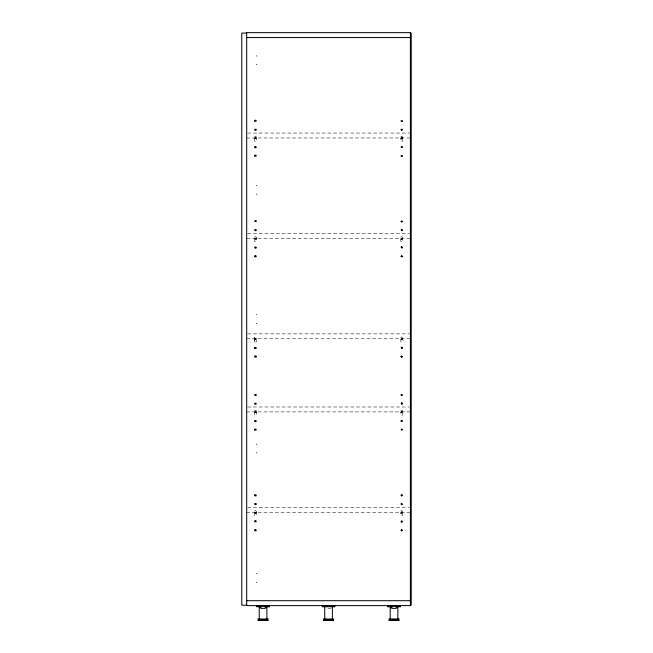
<?xml version="1.0" encoding="UTF-8"?>
<svg xmlns="http://www.w3.org/2000/svg" width="653" height="653" viewBox="0 0 653 653"><rect width="100%" height="100%" fill="white"/><g stroke="black" fill="none" stroke-linecap="round" stroke-linejoin="round"><path stroke-width="0.49" stroke-dasharray="3.27 2.45" d="M255.617 338.532L255.903 339.682L254.825 339.519L255.347 338.515L256.049 339.462L255.152 339.813M400.991 339.266C401.285 337.177 403.464 340.67 401.032 339.438M254.629 342.058L254.597 338.785L256.245 338.776L256.278 342.05L254.629 342.058L254.801 337.226L256.009 337.217L256.107 338.776M402.346 137.963C403.693 135.726 399.579 135.767 400.983 137.971M256.147 147.831L256.147 146.386M254.743 356.652C257.641 355.077 253.821 358.84 255.437 355.967M255.609 347.265C257.486 348.8 253.356 348.784 255.25 347.265C257.511 347.469 254.417 349.796 254.841 347.567M256.107 356.652L255.413 357.33L254.743 356.636M256.449 356.652L256.147 357.379M255.429 402.901C257.723 404.387 253.119 404.37 255.429 402.901C257.723 404.395 253.103 404.362 255.437 402.901M255.437 394.167C253.111 395.612 257.723 395.677 255.429 394.167C253.119 395.628 257.731 395.669 255.421 394.167M256.156 429.054C254.009 427.519 254.025 432.017 256.156 430.498M256.156 495.978C254.009 497.504 254.025 493.007 256.156 494.533M255.437 503.308C253.103 504.745 257.723 504.826 255.429 503.308C253.119 504.769 257.731 504.802 255.421 503.3M255.429 529.493C257.723 530.987 253.119 530.971 255.429 529.493C257.723 530.987 253.111 530.962 255.437 529.493M402.264 129.988C400.501 131.441 401.048 127.613 402.33 129.474C402.24 131.563 399.767 129.008 401.856 128.992M402.256 147.447C401.089 144.484 401.097 149.733 402.256 146.77M401.856 155.177C399.318 155.749 403.374 157.463 402.003 155.251C399.587 154.998 402.517 157.912 402.256 155.496M401.856 220.665C399.587 220.828 402.632 223.22 402.256 220.983C400.762 219.522 400.738 223.106 402.256 221.661M402.264 247.854C400.518 249.307 401.032 245.487 402.33 247.332C402.264 249.43 399.758 246.883 401.856 246.858M402.248 247.862L402.15 247.038M402.256 256.588C401.081 253.625 401.097 258.866 402.256 255.903M400.648 356.652L401.668 355.632L402.697 356.652M400.983 356.652C404.011 355.322 399.75 358.546 401.856 355.991M402.346 356.652L401.652 357.33L400.983 356.636M402.689 356.652L401.668 357.673L400.64 356.652M400.64 421.046C403.611 417.381 402.672 424.638 400.681 421.307M402.264 430.115C400.501 431.568 401.048 427.739 402.33 429.609C402.248 431.69 399.767 429.135 401.856 429.119M402.656 430.041C401.015 426.05 400.085 433.2 402.697 429.772M255.013 137.832C257.968 137.995 253.495 140.052 255.258 137.718C257.796 138.363 253.682 139.962 255.094 137.783M255.421 238.369C257.282 240.402 252.972 237.872 256.058 238.533C252.531 241.945 257.723 233.407 256.278 241.634L254.629 241.651L254.597 238.378L256.245 238.361L254.874 238.378M402.256 129.302L402.248 129.996M401.742 412.99C401.987 407.75 400.069 416.59 402.085 411.774M402.321 429.96L402.256 429.429M401.742 513.397C401.979 508.156 400.069 516.996 402.085 512.181M256.156 155.112C254.009 153.586 254.025 158.083 256.156 156.565M256.311 230.566L256.147 229.325M401.856 146.452L401.073 146.77L401.179 147.586M402.256 221.661L402.256 220.975M402.256 230.395C401.089 227.432 401.097 232.672 402.256 229.709M402.55 248.026C401.824 243.381 398.991 250.115 402.387 248.238M401.081 347.576L401.179 348.4L402.003 348.514L402.15 347.445L401.081 347.576L401.856 347.265M402.256 395.187C401.089 392.224 401.097 397.473 402.256 394.51M402.256 403.921C400.811 401.007 401.513 406.288 402.15 403.097M402.256 421.381C401.089 418.418 401.097 423.666 402.256 420.703M402.158 494.778C399.154 494.574 403.464 497.137 401.848 494.599M402.256 504.328C401.089 501.365 401.097 506.606 402.256 503.643M402.256 521.788C401.089 518.825 401.097 524.073 402.256 521.11M402.256 530.522C401.089 527.559 401.097 532.799 402.256 529.836M255.437 411.627C253.111 413.071 257.723 413.153 255.429 411.627C253.111 413.218 257.829 412.957 255.339 411.635M256.058 512.466C253.748 510.907 255.617 515.111 256.058 512.466C253.691 510.924 255.731 515.193 256.017 512.385M401.081 347.567L401.668 348.604L402.256 347.576M402.248 495.603L402.256 494.917M401.138 137.954L401.66 139.056L402.297 138.126L401.13 137.954L402.485 137.963L402.517 141.236L400.877 141.252L400.844 137.971L402.485 137.963M401.032 239.031C403.276 240.614 401.562 236.345 401.04 239.031M256.147 121.638L256.147 120.193M256.147 130.371L256.147 128.919M256.147 156.565L256.311 155.324M256.147 222.044C257.021 218.037 252.131 222.902 256.156 222.044M255.437 229.366C253.103 230.803 257.723 230.893 255.429 229.366C253.119 230.836 257.731 230.86 255.421 229.366M255.437 246.834C253.111 248.271 257.723 248.352 255.429 246.834C253.119 248.295 257.731 248.32 255.421 246.834M256.147 248.238L256.147 246.785M256.147 256.964L256.147 255.519M401.856 120.258C399.318 120.821 403.366 122.535 402.003 120.323C399.595 120.07 402.509 122.993 402.256 120.576M402.264 147.447L401.073 147.447M256.147 348.645L256.147 347.192M256.147 395.571L256.147 394.126M256.147 404.305L256.147 402.86M402.264 230.395C401.301 231.668 400.289 229.146 401.856 229.391M402.387 230.77C402.893 226.101 398.412 231.864 402.175 230.933M256.147 421.765L256.147 420.32M256.147 430.498L256.147 429.054M402.264 256.588C401.301 257.862 400.289 255.339 401.856 255.584M256.147 495.978L256.147 494.533M256.147 504.712L256.147 503.259M256.156 520.727C254.009 519.2 254.025 523.698 256.156 522.171M256.147 522.171L256.147 520.727M256.147 530.905L256.147 529.452M402.256 395.187C401.301 396.469 400.281 393.939 401.856 394.192M402.264 403.921C401.301 405.195 400.289 402.672 401.856 402.925M402.264 421.381C401.301 422.654 400.289 420.14 401.856 420.385M402.256 495.594C401.301 496.868 400.289 494.345 401.856 494.599M401.856 503.332C400.281 503.071 401.317 505.602 402.264 504.328M402.264 521.788C401.301 523.061 400.289 520.539 401.856 520.792M402.264 530.522C400.942 531.934 400.542 528.661 402.158 529.705M254.841 347.576L255.437 347.241M401.856 338.532C400.436 338.376 404.631 339.65 402.517 342.05L400.877 342.058L400.844 338.785L402.485 338.776M256.107 411.896C257.421 409.651 253.388 409.725 254.743 411.912M256.107 512.303C257.421 510.058 253.388 510.132 254.743 512.311M256.156 120.193C254.009 118.666 254.025 123.164 256.156 121.638M255.437 128.959C253.111 130.404 257.723 130.486 255.429 128.959C253.119 130.429 257.731 130.453 255.421 128.959M256.156 130.371C254.009 131.898 254.025 127.4 256.156 128.919M256.156 147.831C254.009 149.357 254.025 144.86 256.156 146.386M256.156 230.77C254.009 232.305 254.025 227.807 256.156 229.325M256.156 248.238C254.009 249.764 254.025 245.267 256.156 246.785M256.156 256.964C254.009 258.49 254.025 254.001 256.156 255.519M256.156 348.645C254.009 350.163 254.017 345.674 256.156 347.2M256.156 355.926C254.017 354.391 254.017 358.897 256.156 357.379M256.156 395.571C254.009 397.097 254.025 392.6 256.156 394.126M256.156 404.305C254.009 405.831 254.025 401.334 256.156 402.86M256.156 421.765C254.009 423.291 254.025 418.793 256.156 420.32M402.175 348.808C403.872 344.417 398.052 348.833 401.93 348.906M256.156 504.712C254.009 506.238 254.025 501.741 256.156 503.259M402.175 404.468C403.881 400.085 398.044 404.485 401.93 404.566M256.156 530.905C254.009 532.432 254.025 527.934 256.156 529.452M401.334 338.597L401.399 339.813M256.107 137.963C257.429 135.726 253.372 135.767 254.743 137.971M256.107 238.369C257.429 236.133 253.372 236.174 254.743 238.378M401.652 339.87L402.256 339.536L402.15 338.711M401.742 139.056L402.15 137.897M401.742 239.455L402.15 238.304M255.429 120.234C253.119 121.687 257.723 121.744 255.429 120.234C257.723 121.736 253.111 121.687 255.437 120.234M255.429 146.427C253.119 147.88 257.723 147.937 255.429 146.427C257.723 147.921 253.111 147.888 255.437 146.427M255.429 155.153C253.119 156.614 257.723 156.663 255.429 155.153C257.723 156.655 253.111 156.614 255.437 155.153M255.429 220.641C253.119 222.093 257.723 222.142 255.429 220.641C257.723 222.134 253.111 222.102 255.437 220.641M255.429 255.56C253.119 257.013 257.723 257.07 255.429 255.56C257.723 257.062 253.111 257.021 255.437 255.56M255.429 420.361C253.119 421.814 257.723 421.871 255.429 420.361C257.723 421.862 253.111 421.822 255.437 420.361M255.429 429.094C253.119 430.547 257.723 430.596 255.429 429.094C257.723 430.588 253.111 430.547 255.437 429.094M255.429 494.574C253.119 496.027 257.723 496.084 255.429 494.574C257.723 496.076 253.111 496.035 255.437 494.574M255.429 520.768C253.119 522.22 257.723 522.278 255.429 520.768C257.723 522.261 253.111 522.229 255.437 520.768M255.437 338.507L254.768 339.005L255.16 339.813M401.122 238.378L402.485 238.361L402.517 241.634L400.877 241.651L400.844 238.378L402.485 238.361M255.421 338.776L256.245 338.776L254.874 338.785M255.421 411.904L256.245 411.896L256.278 415.169L254.629 415.186L254.597 411.912L256.245 411.896L254.874 411.904M402.485 411.896L400.844 411.912L400.877 415.186L402.517 415.169L402.477 411.896L401.122 411.904M255.421 512.311L256.245 512.303L256.278 515.576L254.629 515.592L254.597 512.319L256.245 512.303L254.874 512.311M402.485 512.303L400.844 512.319L400.877 515.592L402.517 515.576L402.477 512.303L401.122 512.311M255.152 138.379L255.698 138.371M254.605 138.656L256.245 138.64M401.391 138.379L401.946 138.371M400.852 138.656L402.493 138.64M255.152 238.786L255.698 238.778M254.605 239.063L256.245 239.047M401.391 238.786L401.946 238.778M400.852 239.063L402.493 239.047M255.152 339.193L255.698 339.185M254.605 339.47L256.245 339.454M401.391 339.193L401.946 339.185M400.852 339.47L402.493 339.454M255.152 412.312L255.698 412.312M254.605 412.59L256.245 412.574M401.391 412.312L401.946 412.312M400.852 412.59L402.493 412.574M255.152 512.719L255.698 512.711M254.605 512.997L256.245 512.98M401.391 512.719L401.946 512.711M400.852 512.997L402.493 512.98M254.874 137.971L256.245 137.963L256.278 141.236L254.629 141.252L254.597 137.971L256.245 137.963L255.421 137.971M247.707 133.057L409.382 133.057M246.687 137.971L410.402 137.971M247.707 233.464L409.382 233.464M246.687 238.378L410.402 238.378M247.707 333.871L409.382 333.871M246.687 338.785L410.402 338.785M247.707 406.99L409.382 406.99M246.687 411.904L410.402 411.904M247.707 507.397L409.382 507.397M246.687 512.311L410.402 512.311M401.75 139.056L401.032 138.632M402.093 238.247L401.007 238.598L401.75 239.455M401.75 412.99L401.032 412.565M401.75 513.397L401.032 512.972M401.856 137.718L401.187 137.889L401.073 138.705M255.429 355.967L256.107 356.66M401.856 512.058L401.04 512.972M402.346 411.896C403.693 409.66 399.579 409.7 400.983 411.912M402.158 411.839L401.334 411.716L401.04 412.565M400.942 147.831C405.839 147.725 399.603 144.533 400.681 147.374M400.779 256.751C405.162 258.466 400.754 252.613 400.681 256.507M256.147 220.6L256.409 221.057M400.779 521.959C405.17 523.665 400.746 517.813 400.681 521.714M256.147 355.926L256.449 356.652M402.15 356.171L402.354 356.66M401.66 138.101L401.677 138.787M402.346 238.369C403.644 236.157 399.636 236.157 400.983 238.378M401.66 238.508L401.677 239.194M402.346 338.776C403.611 336.564 399.66 336.564 400.983 338.785M401.66 338.915L401.677 339.601M401.66 412.035L401.677 412.72M402.346 512.303C403.693 510.066 399.579 510.107 400.983 512.311M401.66 512.442L401.677 513.127M255.421 138.101L255.429 138.787M255.421 238.508L255.429 239.194M254.727 337.421L254.743 338.785M255.421 412.035L255.429 412.72M255.421 512.442L255.429 513.127M331.038 608.106A0.816 0.816 0 0 1 330.459 608.343L326.639 608.343A0.816 0.816 0 0 1 326.059 608.106M256.523 55.905L257.053 56.052L256.523 55.905M256.523 64.639L257.053 64.778L256.523 64.639M256.523 185.305L257.053 185.444L256.523 185.305M256.523 194.031L257.053 194.178L256.523 194.031M256.523 314.697L257.029 314.901L256.556 314.632M256.523 323.431L257.053 323.57L256.523 323.431M256.523 444.089L257.053 444.236L256.523 444.089M256.523 452.823L257.053 452.962L256.523 452.823M256.523 573.489L257.053 573.628L256.523 573.489M256.523 582.215L257.029 582.427L256.556 582.15M400.681 120.65C401.93 124.56 403.717 117.891 400.673 120.65M400.681 129.384C401.938 133.285 403.717 126.625 400.673 129.384M400.681 155.569C401.938 159.479 403.717 152.818 400.673 155.569M400.681 221.057C401.93 224.959 403.717 218.298 400.673 221.057M400.681 394.583C401.93 398.493 403.717 391.824 400.673 394.583M400.681 494.99C401.93 498.9 403.717 492.231 400.673 494.99M400.681 503.724C401.938 507.626 403.717 500.965 400.673 503.724M400.681 529.918C401.938 533.819 403.717 527.159 400.673 529.918M255.429 339.601L255.421 338.915L255.429 339.593"/><path stroke-width="0.98" d="M246.695 33.058L241.781 33.058L241.781 605.209L246.695 605.209M410.402 33.197L411.219 33.197L411.219 605.07L410.402 605.07M246.695 37.564L410.402 37.564M246.695 600.703L410.402 600.703M261.029 606.433L259.241 606.433L259.241 618.987M265.445 606.433L266.881 606.433L266.881 618.987M392.118 605.617A0.816 0.816 0 0 0 391.302 606.433L390.208 606.433L390.208 618.987M396.73 606.433L397.848 606.433L397.848 618.987M396.755 606.71L400.305 606.71L400.305 605.617M257.878 618.987L268.252 618.987M323.357 618.987L333.732 618.987M388.845 618.987L399.212 618.987M257.878 620.081L268.252 620.081M323.357 620.081L333.732 620.081M388.845 620.081L399.212 620.081M259.241 620.211L266.881 620.211M324.729 620.211L332.369 620.211M390.208 620.211L397.848 620.211M258.155 620.35L267.975 620.35M323.635 620.35L333.463 620.35M389.115 620.35L398.942 620.35M400.028 606.71L400.028 606.164L388.029 606.164L388.029 606.71M396.208 605.617L396.208 606.71L395.653 606.164M395.938 606.164L395.938 606.71M395.767 605.617L395.767 606.71M394.575 605.617L393.481 605.617M392.404 606.164L392.404 606.71L387.751 606.71L387.751 605.617M392.29 605.617L392.29 606.71M392.118 606.164L392.118 606.71M391.849 605.617L391.849 606.71M391.302 606.433L391.302 607.527A0.816 0.816 0 0 0 392.118 608.343L395.938 608.343A0.816 0.816 0 0 0 396.755 607.527L396.755 606.433A0.816 0.816 0 0 0 396.045 605.625M334.818 605.617L334.818 606.71L322.272 606.71L322.272 605.617M334.548 606.71L334.548 606.164L322.541 606.164L322.541 606.71M332.369 618.987L332.369 606.433L324.729 606.433L324.729 618.987M330.704 605.617L330.704 606.71M326.361 605.617L326.394 606.71M269.338 605.617L269.338 606.71L264.694 606.71L264.808 605.617M269.069 606.71L269.069 606.164L257.062 606.164L257.062 606.71M265.249 605.617L265.249 606.71M264.971 606.164L264.971 606.71M263.608 605.617L262.522 605.617M261.437 606.164L261.437 606.71L256.792 606.71L256.792 605.617M261.322 605.617L261.322 606.71M261.151 606.164L261.151 606.71M260.882 605.617L260.882 606.71M264.971 605.617A0.816 0.816 0 0 1 265.795 606.433L265.795 607.527A0.816 0.816 0 0 1 264.971 608.343L261.151 608.343A0.816 0.816 0 0 1 260.335 607.527L260.335 606.433A0.816 0.816 0 0 1 261.151 605.617M410.402 32.65L246.695 32.65L246.695 605.617L410.402 605.617L410.402 32.65"/></g></svg>
